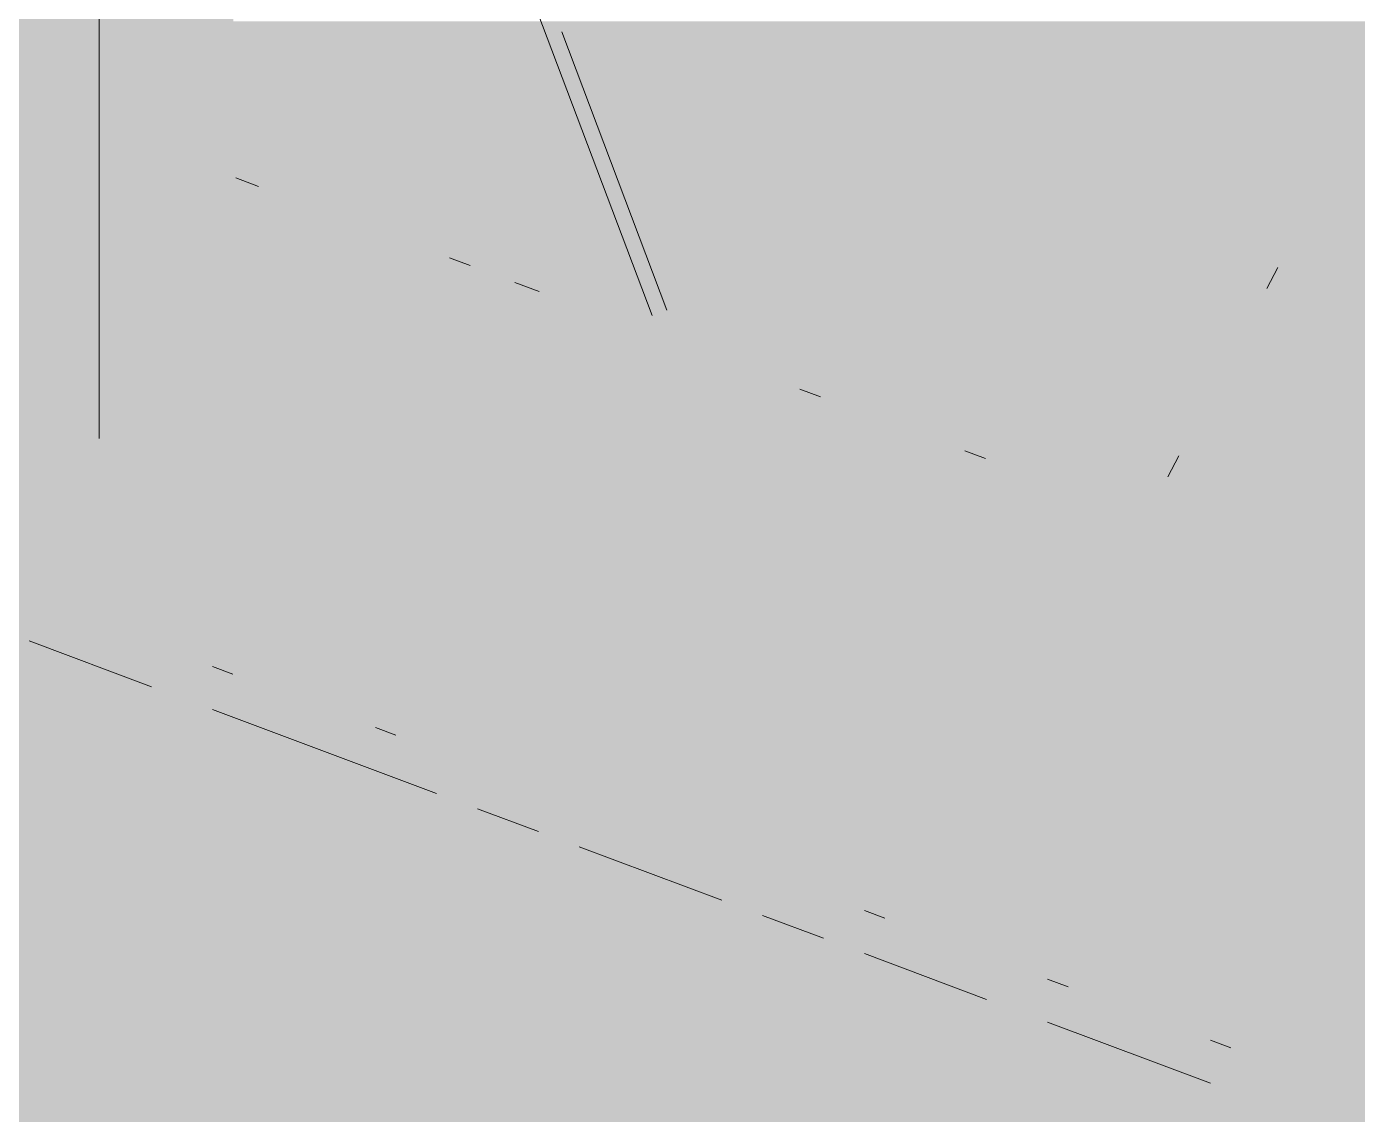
# Paper-space layout '03 3D Building and Roof' of a CAD drawing. Header units: millimetres. Extents: x 5 to 415, y 5 to 292.
# Drawn here: x 130.165 to 134.227, y 83.29 to 86.613 of the extents above; entities that cross this region are included whole.
import ezdxf

# ---------------------------------------------------------------- set-up
doc = ezdxf.new("R2010")
doc.units = ezdxf.units.MM
doc.layers.add('EXISTING', color=7, linetype='Continuous')
doc.layers.add('IMAGES', color=7, linetype='Continuous')

# ---------------------------------------------------------------- blocks, each defined once
blk = doc.blocks.new('SHEET_03')
at = {"layer": 'EXISTING', "color": 250, "lineweight": 9}
for p, q in [((130.3865, 89.6734), (130.3865, 86.3066)), ((132.0746, 85.7304), (131.3587, 87.6259)), ((131.7981, 86.5967), (132.1191, 85.747)), ((130.3865, 86.3066), (130.3865, 85.3541)), ((130.8032, 86.1506), (130.8726, 86.1246)), ((131.5189, 85.8825), (131.456, 85.906)), ((133.9846, 85.877), (133.951, 85.8131)), ((131.6549, 85.8315), (131.729, 85.8038)), ((132.5883, 85.4818), (132.5254, 85.5054)), ((133.0916, 85.2933), (133.0287, 85.3169)), ((133.6816, 85.3018), (133.648, 85.2379)), ((130.5457, 84.5965), (130.1727, 84.7363)), ((130.7323, 84.6577), (130.7944, 84.6344)), ((131.4162, 84.2704), (130.7323, 84.5266)), ((131.2297, 84.4714), (131.2919, 84.4481)), ((131.7271, 84.154), (131.5406, 84.2238)), ((132.2867, 83.9443), (131.8515, 84.1074)), ((132.5976, 83.8279), (132.4111, 83.8977)), ((132.7219, 83.9124), (132.7841, 83.8891)), ((133.095, 83.6415), (132.7219, 83.7813)), ((133.2815, 83.7028), (133.3437, 83.6795)), ((133.779, 83.3853), (133.2815, 83.5717)), ((133.779, 83.5164), (133.8411, 83.4931))]:
    blk.add_line(p, q, dxfattribs=at)
at = {"layer": 'IMAGES', "color": 7}
for points in [[(130.1104, 86.4571), (130.2818, 86.4571), (130.1104, 89.5429), (130.2818, 89.5429)], [(130.2818, 86.4571), (130.4532, 86.4571), (130.2818, 89.3714), (130.4532, 89.3714)], [(130.4532, 86.4571), (130.6245, 86.4571), (130.4532, 89.2), (130.6245, 89.2)], [(130.6245, 86.4571), (130.7959, 86.4571), (130.6245, 89.0286), (130.7959, 89.0286)], [(130.7959, 86.4571), (131.4813, 86.4571), (130.7959, 86.6286), (131.4813, 86.6286)], [(131.4813, 86.4571), (131.6527, 86.4571), (131.4813, 86.6286), (131.6527, 86.6286)], [(131.6527, 86.4571), (131.8241, 86.4571), (131.6527, 86.6286), (131.8241, 86.6286)], [(131.8241, 86.1143), (131.9954, 86.1143), (131.8241, 86.6286), (131.9954, 86.6286)], [(131.9954, 86.4571), (132.1668, 86.4571), (131.9954, 86.6286), (132.1668, 86.6286)], [(132.1668, 86.4571), (134.0518, 86.4571), (132.1668, 86.6286), (134.0518, 86.6286)], [(134.0518, 86.4571), (134.2231, 86.4571), (134.0518, 86.6286), (134.2231, 86.6286)], [(134.2231, 86.2857), (134.3945, 86.2857), (134.2231, 86.6286), (134.3945, 86.6286)], [(129.9391, 86.2857), (130.4532, 86.2857), (129.9391, 86.4571), (130.4532, 86.4571)], [(130.4532, 86.2857), (130.6245, 86.2857), (130.4532, 86.4571), (130.6245, 86.4571)], [(130.6245, 86.2857), (130.7959, 86.2857), (130.6245, 86.4571), (130.7959, 86.4571)], [(130.7959, 86.2857), (130.9672, 86.2857), (130.7959, 86.4571), (130.9672, 86.4571)], [(130.9672, 86.2857), (131.4813, 86.2857), (130.9672, 86.4571), (131.4813, 86.4571)], [(131.4813, 86.2857), (131.6527, 86.2857), (131.4813, 86.4571), (131.6527, 86.4571)], [(131.6527, 86.2857), (131.8241, 86.2857), (131.6527, 86.4571), (131.8241, 86.4571)], [(131.9954, 86.2857), (133.8804, 86.2857), (131.9954, 86.4571), (133.8804, 86.4571)], [(133.8804, 86.1143), (134.0518, 86.1143), (133.8804, 86.4571), (134.0518, 86.4571)], [(134.0518, 85.9429), (134.2231, 85.9429), (134.0518, 86.4571), (134.2231, 86.4571)], [(129.9391, 86.1143), (130.2818, 86.1143), (129.9391, 86.2857), (130.2818, 86.2857)], [(130.2818, 86.1143), (130.4532, 86.1143), (130.2818, 86.2857), (130.4532, 86.2857)], [(130.4532, 86.1143), (130.6245, 86.1143), (130.4532, 86.2857), (130.6245, 86.2857)], [(130.6245, 86.1143), (130.7959, 86.1143), (130.6245, 86.2857), (130.7959, 86.2857)], [(130.7959, 86.1143), (130.9672, 86.1143), (130.7959, 86.2857), (130.9672, 86.2857)], [(130.9672, 86.1143), (131.4813, 86.1143), (130.9672, 86.2857), (131.4813, 86.2857)], [(131.4813, 86.1143), (131.6527, 86.1143), (131.4813, 86.2857), (131.6527, 86.2857)], [(131.6527, 86.1143), (131.8241, 86.1143), (131.6527, 86.2857), (131.8241, 86.2857)], [(131.9954, 86.1143), (132.1668, 86.1143), (131.9954, 86.2857), (132.1668, 86.2857)], [(132.1668, 86.1143), (132.3381, 86.1143), (132.1668, 86.2857), (132.3381, 86.2857)], [(132.3381, 85.9429), (133.8804, 85.9429), (132.3381, 86.2857), (133.8804, 86.2857)], [(134.2231, 86.1143), (134.3945, 86.1143), (134.2231, 86.2857), (134.3945, 86.2857)], [(130.1104, 85.2571), (130.2818, 85.2571), (130.1104, 86.1143), (130.2818, 86.1143)], [(130.2818, 85.2571), (130.4532, 85.2571), (130.2818, 86.1143), (130.4532, 86.1143)], [(130.4532, 85.9429), (130.7959, 85.9429), (130.4532, 86.1143), (130.7959, 86.1143)], [(130.7959, 85.9429), (131.1386, 85.9429), (130.7959, 86.1143), (131.1386, 86.1143)], [(131.1386, 85.9429), (131.4813, 85.9429), (131.1386, 86.1143), (131.4813, 86.1143)], [(131.4813, 85.9429), (131.8241, 85.9429), (131.4813, 86.1143), (131.8241, 86.1143)], [(131.8241, 85.9429), (131.9954, 85.9429), (131.8241, 86.1143), (131.9954, 86.1143)], [(131.9954, 85.9429), (132.1668, 85.9429), (131.9954, 86.1143), (132.1668, 86.1143)], [(132.1668, 85.9429), (132.3381, 85.9429), (132.1668, 86.1143), (132.3381, 86.1143)], [(133.8804, 85.9429), (134.0518, 85.9429), (133.8804, 86.1143), (134.0518, 86.1143)], [(134.2231, 85.9429), (134.3945, 85.9429), (134.2231, 86.1143), (134.3945, 86.1143)], [(130.4532, 85.7714), (130.6245, 85.7714), (130.4532, 85.9429), (130.6245, 85.9429)], [(130.6245, 85.7714), (130.7959, 85.7714), (130.6245, 85.9429), (130.7959, 85.9429)], [(130.7959, 85.7714), (131.1386, 85.7714), (130.7959, 85.9429), (131.1386, 85.9429)], [(131.1386, 85.7714), (131.31, 85.7714), (131.1386, 85.9429), (131.31, 85.9429)], [(131.31, 85.7714), (131.4813, 85.7714), (131.31, 85.9429), (131.4813, 85.9429)], [(131.4813, 85.7714), (131.6527, 85.7714), (131.4813, 85.9429), (131.6527, 85.9429)], [(131.6527, 85.7714), (131.8241, 85.7714), (131.6527, 85.9429), (131.8241, 85.9429)], [(131.8241, 85.7714), (131.9954, 85.7714), (131.8241, 85.9429), (131.9954, 85.9429)], [(131.9954, 85.6), (132.1668, 85.6), (131.9954, 85.9429), (132.1668, 85.9429)], [(132.1668, 85.7714), (132.3381, 85.7714), (132.1668, 85.9429), (132.3381, 85.9429)], [(132.3381, 85.7714), (132.5095, 85.7714), (132.3381, 85.9429), (132.5095, 85.9429)], [(132.5095, 85.7714), (133.7091, 85.7714), (132.5095, 85.9429), (133.7091, 85.9429)], [(133.7091, 85.7714), (133.8804, 85.7714), (133.7091, 85.9429), (133.8804, 85.9429)], [(133.8804, 85.7714), (134.0518, 85.7714), (133.8804, 85.9429), (134.0518, 85.9429)], [(134.0518, 85.6), (134.2231, 85.6), (134.0518, 85.9429), (134.2231, 85.9429)], [(134.2231, 85.6), (134.3945, 85.6), (134.2231, 85.9429), (134.3945, 85.9429)], [(130.4532, 85.2571), (130.6245, 85.2571), (130.4532, 85.7714), (130.6245, 85.7714)], [(130.6245, 85.2571), (130.7959, 85.2571), (130.6245, 85.7714), (130.7959, 85.7714)], [(130.7959, 85.6), (131.1386, 85.6), (130.7959, 85.7714), (131.1386, 85.7714)], [(131.1386, 85.6), (131.31, 85.6), (131.1386, 85.7714), (131.31, 85.7714)], [(131.31, 85.6), (131.4813, 85.6), (131.31, 85.7714), (131.4813, 85.7714)], [(131.4813, 85.6), (131.6527, 85.6), (131.4813, 85.7714), (131.6527, 85.7714)], [(131.6527, 85.6), (131.8241, 85.6), (131.6527, 85.7714), (131.8241, 85.7714)], [(131.8241, 85.6), (131.9954, 85.6), (131.8241, 85.7714), (131.9954, 85.7714)], [(132.1668, 85.6), (132.3381, 85.6), (132.1668, 85.7714), (132.3381, 85.7714)], [(132.3381, 85.6), (132.5095, 85.6), (132.3381, 85.7714), (132.5095, 85.7714)], [(132.5095, 85.6), (132.6809, 85.6), (132.5095, 85.7714), (132.6809, 85.7714)], [(132.6809, 85.6), (133.0236, 85.6), (132.6809, 85.7714), (133.0236, 85.7714)], [(133.0236, 85.6), (133.5377, 85.6), (133.0236, 85.7714), (133.5377, 85.7714)], [(133.5377, 85.4286), (133.7091, 85.4286), (133.5377, 85.7714), (133.7091, 85.7714)], [(133.7091, 85.6), (133.8804, 85.6), (133.7091, 85.7714), (133.8804, 85.7714)], [(133.8804, 85.6), (134.0518, 85.6), (133.8804, 85.7714), (134.0518, 85.7714)], [(130.7959, 85.4286), (131.31, 85.4286), (130.7959, 85.6), (131.31, 85.6)], [(131.31, 85.4286), (131.6527, 85.4286), (131.31, 85.6), (131.6527, 85.6)], [(131.6527, 85.4286), (131.9954, 85.4286), (131.6527, 85.6), (131.9954, 85.6)], [(131.9954, 85.4286), (132.1668, 85.4286), (131.9954, 85.6), (132.1668, 85.6)], [(132.1668, 85.4286), (132.3381, 85.4286), (132.1668, 85.6), (132.3381, 85.6)], [(132.3381, 85.4286), (132.5095, 85.4286), (132.3381, 85.6), (132.5095, 85.6)], [(132.5095, 85.4286), (132.6809, 85.4286), (132.5095, 85.6), (132.6809, 85.6)], [(132.6809, 85.4286), (133.0236, 85.4286), (132.6809, 85.6), (133.0236, 85.6)], [(133.0236, 85.4286), (133.195, 85.4286), (133.0236, 85.6), (133.195, 85.6)], [(133.195, 85.4286), (133.3663, 85.4286), (133.195, 85.6), (133.3663, 85.6)], [(133.3663, 85.4286), (133.5377, 85.4286), (133.3663, 85.6), (133.5377, 85.6)], [(133.7091, 85.4286), (133.8804, 85.4286), (133.7091, 85.6), (133.8804, 85.6)], [(133.8804, 85.4286), (134.0518, 85.4286), (133.8804, 85.6), (134.0518, 85.6)], [(134.0518, 85.4286), (134.2231, 85.4286), (134.0518, 85.6), (134.2231, 85.6)], [(134.2231, 85.4286), (136.1081, 85.4286), (134.2231, 85.6), (136.1081, 85.6)], [(130.7959, 85.2571), (131.9954, 85.2571), (130.7959, 85.4286), (131.9954, 85.4286)], [(131.9954, 85.2571), (132.1668, 85.2571), (131.9954, 85.4286), (132.1668, 85.4286)], [(132.1668, 85.2571), (132.3381, 85.2571), (132.1668, 85.4286), (132.3381, 85.4286)], [(132.3381, 85.2571), (132.5095, 85.2571), (132.3381, 85.4286), (132.5095, 85.4286)], [(132.5095, 85.2571), (132.8522, 85.2571), (132.5095, 85.4286), (132.8522, 85.4286)], [(132.8522, 85.2571), (133.195, 85.2571), (132.8522, 85.4286), (133.195, 85.4286)], [(133.195, 85.2571), (133.3663, 85.2571), (133.195, 85.4286), (133.3663, 85.4286)], [(133.3663, 85.2571), (133.5377, 85.2571), (133.3663, 85.4286), (133.5377, 85.4286)], [(133.5377, 85.2571), (133.8804, 85.2571), (133.5377, 85.4286), (133.8804, 85.4286)], [(133.8804, 85.0857), (134.0518, 85.0857), (133.8804, 85.4286), (134.0518, 85.4286)], [(134.0518, 85.2571), (136.1081, 85.2571), (134.0518, 85.4286), (136.1081, 85.4286)], [(130.1104, 85.0857), (130.2818, 85.0857), (130.1104, 85.2571), (130.2818, 85.2571)], [(130.2818, 85.0857), (130.4532, 85.0857), (130.2818, 85.2571), (130.4532, 85.2571)], [(130.4532, 85.0857), (130.6245, 85.0857), (130.4532, 85.2571), (130.6245, 85.2571)], [(130.6245, 85.0857), (130.7959, 85.0857), (130.6245, 85.2571), (130.7959, 85.2571)], [(130.7959, 85.0857), (130.9672, 85.0857), (130.7959, 85.2571), (130.9672, 85.2571)], [(130.9672, 85.0857), (131.1386, 85.0857), (130.9672, 85.2571), (131.1386, 85.2571)], [(131.1386, 85.0857), (132.5095, 85.0857), (131.1386, 85.2571), (132.5095, 85.2571)], [(132.5095, 85.0857), (132.8522, 85.0857), (132.5095, 85.2571), (132.8522, 85.2571)], [(132.8522, 85.0857), (133.0236, 85.0857), (132.8522, 85.2571), (133.0236, 85.2571)], [(133.0236, 85.0857), (133.195, 85.0857), (133.0236, 85.2571), (133.195, 85.2571)], [(133.195, 85.0857), (133.3663, 85.0857), (133.195, 85.2571), (133.3663, 85.2571)], [(133.3663, 85.0857), (133.7091, 85.0857), (133.3663, 85.2571), (133.7091, 85.2571)], [(133.7091, 85.0857), (133.8804, 85.0857), (133.7091, 85.2571), (133.8804, 85.2571)], [(134.0518, 85.0857), (134.2231, 85.0857), (134.0518, 85.2571), (134.2231, 85.2571)], [(134.2231, 85.0857), (136.1081, 85.0857), (134.2231, 85.2571), (136.1081, 85.2571)], [(129.9391, 84.9143), (130.2818, 84.9143), (129.9391, 85.0857), (130.2818, 85.0857)], [(130.2818, 84.9143), (130.4532, 84.9143), (130.2818, 85.0857), (130.4532, 85.0857)], [(130.4532, 84.9143), (130.9672, 84.9143), (130.4532, 85.0857), (130.9672, 85.0857)], [(130.9672, 84.9143), (131.1386, 84.9143), (130.9672, 85.0857), (131.1386, 85.0857)], [(131.1386, 84.9143), (131.31, 84.9143), (131.1386, 85.0857), (131.31, 85.0857)], [(131.31, 84.9143), (132.8522, 84.9143), (131.31, 85.0857), (132.8522, 85.0857)], [(132.8522, 84.9143), (133.195, 84.9143), (132.8522, 85.0857), (133.195, 85.0857)], [(133.195, 84.9143), (133.3663, 84.9143), (133.195, 85.0857), (133.3663, 85.0857)], [(133.3663, 84.9143), (133.5377, 84.9143), (133.3663, 85.0857), (133.5377, 85.0857)], [(133.5377, 84.7429), (133.7091, 84.7429), (133.5377, 85.0857), (133.7091, 85.0857)], [(133.7091, 84.9143), (133.8804, 84.9143), (133.7091, 85.0857), (133.8804, 85.0857)], [(133.8804, 84.9143), (134.0518, 84.9143), (133.8804, 85.0857), (134.0518, 85.0857)], [(134.0518, 84.9143), (134.2231, 84.9143), (134.0518, 85.0857), (134.2231, 85.0857)], [(134.2231, 84.9143), (134.3945, 84.9143), (134.2231, 85.0857), (134.3945, 85.0857)], [(130.1104, 84.7429), (130.2818, 84.7429), (130.1104, 84.9143), (130.2818, 84.9143)], [(130.2818, 84.7429), (130.4532, 84.7429), (130.2818, 84.9143), (130.4532, 84.9143)], [(130.4532, 84.7429), (130.6245, 84.7429), (130.4532, 84.9143), (130.6245, 84.9143)], [(130.6245, 84.7429), (130.9672, 84.7429), (130.6245, 84.9143), (130.9672, 84.9143)], [(130.9672, 84.7429), (131.1386, 84.7429), (130.9672, 84.9143), (131.1386, 84.9143)], [(131.1386, 84.7429), (131.31, 84.7429), (131.1386, 84.9143), (131.31, 84.9143)], [(131.31, 84.7429), (131.6527, 84.7429), (131.31, 84.9143), (131.6527, 84.9143)], [(131.6527, 84.7429), (133.3663, 84.7429), (131.6527, 84.9143), (133.3663, 84.9143)], [(133.3663, 84.7429), (133.5377, 84.7429), (133.3663, 84.9143), (133.5377, 84.9143)], [(133.7091, 84.7429), (133.8804, 84.7429), (133.7091, 84.9143), (133.8804, 84.9143)], [(133.8804, 84.7429), (134.0518, 84.7429), (133.8804, 84.9143), (134.0518, 84.9143)], [(134.0518, 84.7429), (134.3945, 84.7429), (134.0518, 84.9143), (134.3945, 84.9143)], [(130.1104, 84.5714), (130.2818, 84.5714), (130.1104, 84.7429), (130.2818, 84.7429)], [(130.2818, 84.5714), (130.4532, 84.5714), (130.2818, 84.7429), (130.4532, 84.7429)], [(130.4532, 84.4), (130.6245, 84.4), (130.4532, 84.7429), (130.6245, 84.7429)], [(130.6245, 84.5714), (130.7959, 84.5714), (130.6245, 84.7429), (130.7959, 84.7429)], [(130.7959, 84.5714), (130.9672, 84.5714), (130.7959, 84.7429), (130.9672, 84.7429)], [(130.9672, 84.5714), (131.1386, 84.5714), (130.9672, 84.7429), (131.1386, 84.7429)], [(131.1386, 84.5714), (131.31, 84.5714), (131.1386, 84.7429), (131.31, 84.7429)], [(131.31, 84.5714), (131.4813, 84.5714), (131.31, 84.7429), (131.4813, 84.7429)], [(131.4813, 84.5714), (131.8241, 84.5714), (131.4813, 84.7429), (131.8241, 84.7429)], [(131.8241, 84.5714), (132.1668, 84.5714), (131.8241, 84.7429), (132.1668, 84.7429)], [(132.1668, 84.5714), (133.7091, 84.5714), (132.1668, 84.7429), (133.7091, 84.7429)], [(133.7091, 84.5714), (133.8804, 84.5714), (133.7091, 84.7429), (133.8804, 84.7429)], [(133.8804, 84.5714), (134.2231, 84.5714), (133.8804, 84.7429), (134.2231, 84.7429)], [(134.2231, 84.5714), (134.3945, 84.5714), (134.2231, 84.7429), (134.3945, 84.7429)], [(130.1104, 84.4), (130.4532, 84.4), (130.1104, 84.5714), (130.4532, 84.5714)], [(130.6245, 84.4), (130.7959, 84.4), (130.6245, 84.5714), (130.7959, 84.5714)], [(130.7959, 84.4), (130.9672, 84.4), (130.7959, 84.5714), (130.9672, 84.5714)], [(130.9672, 84.4), (131.1386, 84.4), (130.9672, 84.5714), (131.1386, 84.5714)], [(131.1386, 84.4), (131.31, 84.4), (131.1386, 84.5714), (131.31, 84.5714)], [(131.31, 84.4), (131.4813, 84.4), (131.31, 84.5714), (131.4813, 84.5714)], [(131.4813, 84.4), (131.6527, 84.4), (131.4813, 84.5714), (131.6527, 84.5714)], [(131.6527, 84.4), (131.8241, 84.4), (131.6527, 84.5714), (131.8241, 84.5714)], [(131.8241, 84.4), (132.1668, 84.4), (131.8241, 84.5714), (132.1668, 84.5714)], [(132.1668, 84.4), (132.5095, 84.4), (132.1668, 84.5714), (132.5095, 84.5714)], [(132.5095, 84.4), (132.6809, 84.4), (132.5095, 84.5714), (132.6809, 84.5714)], [(132.6809, 84.4), (132.8522, 84.4), (132.6809, 84.5714), (132.8522, 84.5714)], [(132.8522, 84.4), (134.2231, 84.4), (132.8522, 84.5714), (134.2231, 84.5714)], [(134.2231, 84.4), (134.3945, 84.4), (134.2231, 84.5714), (134.3945, 84.5714)], [(120.1714, 84.2286), (130.4532, 84.2286), (120.1714, 84.4), (130.4532, 84.4)], [(130.4532, 84.2286), (130.6245, 84.2286), (130.4532, 84.4), (130.6245, 84.4)], [(130.6245, 84.2286), (130.7959, 84.2286), (130.6245, 84.4), (130.7959, 84.4)], [(130.7959, 84.2286), (130.9672, 84.2286), (130.7959, 84.4), (130.9672, 84.4)], [(130.9672, 84.2286), (131.6527, 84.2286), (130.9672, 84.4), (131.6527, 84.4)], [(131.6527, 84.2286), (131.8241, 84.2286), (131.6527, 84.4), (131.8241, 84.4)], [(131.8241, 84.2286), (131.9954, 84.2286), (131.8241, 84.4), (131.9954, 84.4)], [(131.9954, 84.2286), (132.3381, 84.2286), (131.9954, 84.4), (132.3381, 84.4)], [(132.3381, 84.2286), (132.5095, 84.2286), (132.3381, 84.4), (132.5095, 84.4)], [(132.5095, 84.2286), (132.6809, 84.2286), (132.5095, 84.4), (132.6809, 84.4)], [(132.6809, 84.2286), (132.8522, 84.2286), (132.6809, 84.4), (132.8522, 84.4)], [(132.8522, 84.2286), (133.0236, 84.2286), (132.8522, 84.4), (133.0236, 84.4)], [(133.0236, 84.2286), (134.7372, 84.2286), (133.0236, 84.4), (134.7372, 84.4)], [(119.8286, 84.0571), (130.7959, 84.0571), (119.8286, 84.2286), (130.7959, 84.2286)], [(130.7959, 84.0571), (130.9672, 84.0571), (130.7959, 84.2286), (130.9672, 84.2286)], [(130.9672, 84.0571), (131.1386, 84.0571), (130.9672, 84.2286), (131.1386, 84.2286)], [(131.1386, 84.0571), (131.31, 84.0571), (131.1386, 84.2286), (131.31, 84.2286)], [(131.31, 84.0571), (131.4813, 84.0571), (131.31, 84.2286), (131.4813, 84.2286)], [(131.4813, 84.0571), (131.8241, 84.0571), (131.4813, 84.2286), (131.8241, 84.2286)], [(131.8241, 84.0571), (131.9954, 84.0571), (131.8241, 84.2286), (131.9954, 84.2286)], [(131.9954, 84.0571), (132.1668, 84.0571), (131.9954, 84.2286), (132.1668, 84.2286)], [(132.1668, 84.0571), (132.3381, 84.0571), (132.1668, 84.2286), (132.3381, 84.2286)], [(132.3381, 84.0571), (132.5095, 84.0571), (132.3381, 84.2286), (132.5095, 84.2286)], [(132.5095, 84.0571), (132.6809, 84.0571), (132.5095, 84.2286), (132.6809, 84.2286)], [(132.6809, 84.0571), (132.8522, 84.0571), (132.6809, 84.2286), (132.8522, 84.2286)], [(132.8522, 84.0571), (133.0236, 84.0571), (132.8522, 84.2286), (133.0236, 84.2286)], [(133.0236, 84.0571), (133.3663, 84.0571), (133.0236, 84.2286), (133.3663, 84.2286)], [(133.3663, 84.0571), (135.08, 84.0571), (133.3663, 84.2286), (135.08, 84.2286)], [(119.3145, 83.8857), (131.31, 83.8857), (119.3145, 84.0571), (131.31, 84.0571)], [(131.31, 83.8857), (131.4813, 83.8857), (131.31, 84.0571), (131.4813, 84.0571)], [(131.4813, 83.8857), (131.6527, 83.8857), (131.4813, 84.0571), (131.6527, 84.0571)], [(131.6527, 83.8857), (131.8241, 83.8857), (131.6527, 84.0571), (131.8241, 84.0571)], [(131.8241, 83.8857), (132.3381, 83.8857), (131.8241, 84.0571), (132.3381, 84.0571)], [(132.3381, 83.8857), (132.5095, 83.8857), (132.3381, 84.0571), (132.5095, 84.0571)], [(132.5095, 83.8857), (132.6809, 83.8857), (132.5095, 84.0571), (132.6809, 84.0571)], [(132.6809, 83.8857), (132.8522, 83.8857), (132.6809, 84.0571), (132.8522, 84.0571)], [(132.8522, 83.8857), (133.0236, 83.8857), (132.8522, 84.0571), (133.0236, 84.0571)], [(133.0236, 83.8857), (133.3663, 83.8857), (133.0236, 84.0571), (133.3663, 84.0571)], [(133.3663, 83.8857), (133.8804, 83.8857), (133.3663, 84.0571), (133.8804, 84.0571)], [(133.8804, 83.8857), (134.2231, 83.8857), (133.8804, 84.0571), (134.2231, 84.0571)], [(134.2231, 83.8857), (134.5659, 83.8857), (134.2231, 84.0571), (134.5659, 84.0571)], [(118.8005, 83.7143), (131.6527, 83.7143), (118.8005, 83.8857), (131.6527, 83.8857)], [(131.6527, 83.7143), (131.8241, 83.7143), (131.6527, 83.8857), (131.8241, 83.8857)], [(131.8241, 83.7143), (131.9954, 83.7143), (131.8241, 83.8857), (131.9954, 83.8857)], [(131.9954, 83.7143), (132.1668, 83.7143), (131.9954, 83.8857), (132.1668, 83.8857)], [(132.1668, 83.7143), (132.3381, 83.7143), (132.1668, 83.8857), (132.3381, 83.8857)], [(132.3381, 83.7143), (132.5095, 83.7143), (132.3381, 83.8857), (132.5095, 83.8857)], [(132.5095, 83.7143), (132.6809, 83.7143), (132.5095, 83.8857), (132.6809, 83.8857)], [(132.6809, 83.7143), (133.0236, 83.7143), (132.6809, 83.8857), (133.0236, 83.8857)], [(133.0236, 83.7143), (133.5377, 83.7143), (133.0236, 83.8857), (133.5377, 83.8857)], [(133.5377, 83.7143), (134.0518, 83.7143), (133.5377, 83.8857), (134.0518, 83.8857)], [(134.0518, 83.7143), (134.2231, 83.7143), (134.0518, 83.8857), (134.2231, 83.8857)], [(134.2231, 83.7143), (134.3945, 83.7143), (134.2231, 83.8857), (134.3945, 83.8857)], [(118.6291, 83.5429), (132.1668, 83.5429), (118.6291, 83.7143), (132.1668, 83.7143)], [(132.1668, 83.5429), (132.3381, 83.5429), (132.1668, 83.7143), (132.3381, 83.7143)], [(132.3381, 83.5429), (132.5095, 83.5429), (132.3381, 83.7143), (132.5095, 83.7143)], [(132.5095, 83.5429), (132.6809, 83.5429), (132.5095, 83.7143), (132.6809, 83.7143)], [(132.6809, 83.5429), (132.8522, 83.5429), (132.6809, 83.7143), (132.8522, 83.7143)], [(132.8522, 83.5429), (133.195, 83.5429), (132.8522, 83.7143), (133.195, 83.7143)], [(133.195, 83.3714), (133.3663, 83.3714), (133.195, 83.7143), (133.3663, 83.7143)], [(133.3663, 83.5429), (133.5377, 83.5429), (133.3663, 83.7143), (133.5377, 83.7143)], [(133.5377, 83.5429), (133.7091, 83.5429), (133.5377, 83.7143), (133.7091, 83.7143)], [(133.7091, 83.5429), (133.8804, 83.5429), (133.7091, 83.7143), (133.8804, 83.7143)], [(133.8804, 83.5429), (134.0518, 83.5429), (133.8804, 83.7143), (134.0518, 83.7143)], [(134.0518, 83.5429), (134.2231, 83.5429), (134.0518, 83.7143), (134.2231, 83.7143)], [(134.2231, 83.5429), (134.3945, 83.5429), (134.2231, 83.7143), (134.3945, 83.7143)], [(118.9718, 83.3714), (132.6809, 83.3714), (118.9718, 83.5429), (132.6809, 83.5429)], [(132.6809, 83.3714), (133.0236, 83.3714), (132.6809, 83.5429), (133.0236, 83.5429)], [(133.0236, 83.3714), (133.195, 83.3714), (133.0236, 83.5429), (133.195, 83.5429)], [(133.3663, 83.3714), (133.7091, 83.3714), (133.3663, 83.5429), (133.7091, 83.5429)], [(133.7091, 83.3714), (133.8804, 83.3714), (133.7091, 83.5429), (133.8804, 83.5429)], [(133.8804, 83.3714), (134.0518, 83.3714), (133.8804, 83.5429), (134.0518, 83.5429)], [(134.0518, 83.3714), (134.2231, 83.3714), (134.0518, 83.5429), (134.2231, 83.5429)], [(134.2231, 83.3714), (134.3945, 83.3714), (134.2231, 83.5429), (134.3945, 83.5429)], [(119.1432, 83.2), (133.0236, 83.2), (119.1432, 83.3714), (133.0236, 83.3714)], [(133.0236, 83.2), (133.195, 83.2), (133.0236, 83.3714), (133.195, 83.3714)], [(133.195, 83.2), (133.3663, 83.2), (133.195, 83.3714), (133.3663, 83.3714)], [(133.3663, 83.2), (133.5377, 83.2), (133.3663, 83.3714), (133.5377, 83.3714)], [(133.5377, 83.2), (134.0518, 83.2), (133.5377, 83.3714), (134.0518, 83.3714)], [(134.0518, 82.8571), (134.2231, 82.8571), (134.0518, 83.3714), (134.2231, 83.3714)], [(134.2231, 83.2), (134.3945, 83.2), (134.2231, 83.3714), (134.3945, 83.3714)]]:
    blk.add_solid(points, dxfattribs=at)

psp = doc.layouts.new('03 3D Building and Roof')

# ---------------------------------------------------------------- block references
psp.add_blockref('SHEET_03', (0, 0))

doc.saveas('drawing.dxf')
